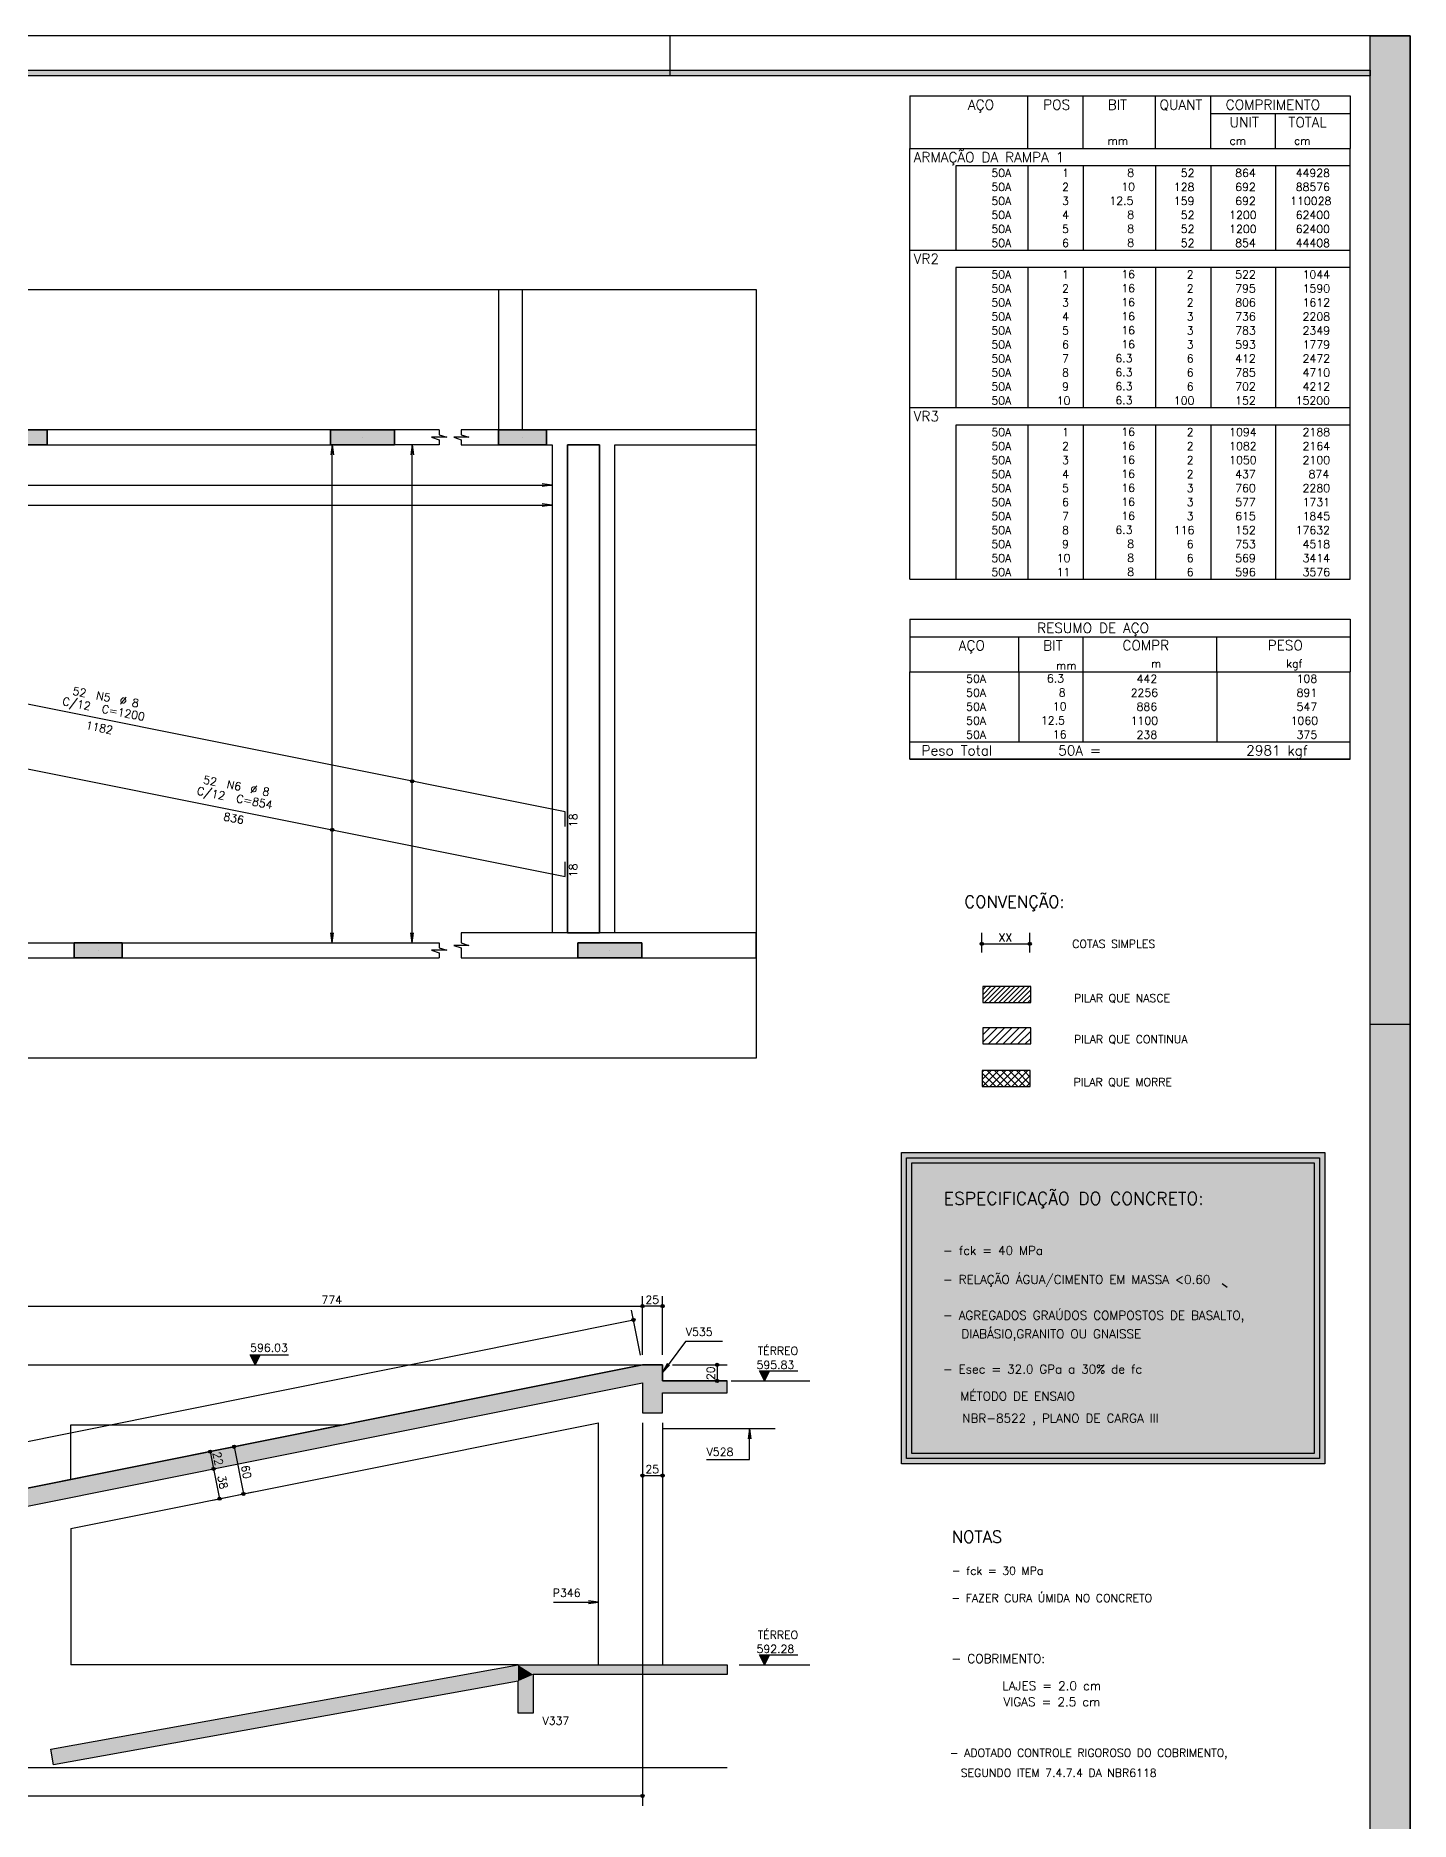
# Model space of a CAD drawing. Extents: x 0 to 119, y 0 to 84.
# Drawn here: x 84.56 to 118.9, y 39.48 to 84.1 of the extents above; entities that cross this region are included whole.
import ezdxf

# ---------------------------------------------------------------- set-up
doc = ezdxf.new("R2010")
doc.units = 0
doc.header["$LTSCALE"] = 100
doc.header["$MEASUREMENT"] = 0
for name, pattern in [('ESTILO_TQS_0001', [0.85, 0.7, -0.15]), ('ESTILO_TQS_0002', [0.3, 0.2, -0.1]), ('ESTILO_TQS_0004', [2.4, 1.5, 0.2, 0.15, -0.2, 0.15, -0.2])]:
    doc.linetypes.add(name, pattern=pattern)
for name, color, linetype in [('1', 1, 'CONTINUOUS'), ('11', 11, 'CONTINUOUS'), ('12', 12, 'CONTINUOUS'), ('13', 13, 'CONTINUOUS'), ('2', 2, 'CONTINUOUS'), ('26', 3, 'CONTINUOUS'), ('3', 3, 'CONTINUOUS'), ('4', 4, 'CONTINUOUS'), ('6', 6, 'CONTINUOUS'), ('7', 7, 'CONTINUOUS'), ('8', 8, 'CONTINUOUS'), ('9', 9, 'CONTINUOUS')]:
    doc.layers.add(name, color=color, linetype=linetype)
doc.styles.get("Standard").update_dxf_attribs({"font": 'ROMANS.SHX'})

msp = doc.modelspace()

# ---------------------------------------------------------------- linework, layer by layer
at = {"layer": '1', "linetype": 'Continuous'}
for p, q in [((94.643296, 74.254538), (93.526411, 74.254538)), ((92.726411, 74.064538), (92.726411, 74.064538)), ((94.643296, 73.874538), (93.526411, 73.874538)), ((96.726411, 74.064538), (96.726411, 74.064538)), ((75.566411, 61.434538), (85.52641, 61.434538)), ((86.12641, 61.244538), (86.12641, 61.244538)), ((86.72641, 61.434538), (94.643296, 61.434538)), ((98.10641, 61.054538), (98.10641, 61.434538)), ((98.10641, 61.434538), (99.70641, 61.434538)), ((98.90641, 61.244538), (98.90641, 61.244538)), ((99.70641, 61.434538), (99.70641, 61.054538)), ((75.566411, 61.054538), (85.52641, 61.054538)), ((86.72641, 61.054538), (94.643296, 61.054538)), ((99.70641, 61.054538), (102.145158, 61.054538))]:
    msp.add_line(p, q, dxfattribs=at)
at = {"layer": '1', "linetype": 'ESTILO_TQS_0002'}
for p, q in [((101.934855, 50.485318), (103.901745, 50.485318)), ((102.134855, 43.385391), (103.901745, 43.385391))]:
    msp.add_line(p, q, dxfattribs=at)
at = {"layer": '1', "linetype": 'Continuous'}
for points in [[(96.126411, 77.757344), (96.126411, 74.254538)], [(96.726411, 74.254538), (96.726411, 77.757344)], [(83.246411, 73.874538), (84.846411, 73.874538), (84.846411, 74.254538), (83.246411, 74.254538), (83.246411, 73.874538)], [(83.246411, 74.254538), (84.846411, 74.254538), (84.846411, 73.874538), (83.246411, 73.874538), (83.246411, 74.254538)], [(91.926411, 74.254538), (84.846411, 74.254538)], [(91.926411, 74.254538), (84.846411, 74.254538)], [(91.926411, 73.874538), (93.526411, 73.874538), (93.526411, 74.254538), (91.926411, 74.254538), (91.926411, 73.874538)], [(91.926411, 74.254538), (93.526411, 74.254538), (93.526411, 73.874538), (91.926411, 73.874538), (91.926411, 74.254538)], [(94.643296, 74.254538), (94.643296, 74.127872), (94.833296, 74.064538), (94.453296, 74.064538), (94.643296, 74.001205), (94.643296, 73.874538)], [(95.19468, 74.254538), (95.19468, 74.127872), (95.38468, 74.064538), (95.00468, 74.064538), (95.19468, 74.001205), (95.19468, 73.874538)], [(96.126411, 74.254538), (95.19468, 74.254538)], [(96.126411, 73.874538), (97.326411, 73.874538), (97.326411, 74.254538), (96.126411, 74.254538), (96.126411, 73.874538)], [(96.126411, 74.254538), (97.326411, 74.254538), (97.326411, 73.874538), (96.126411, 73.874538), (96.126411, 74.254538)], [(98.49641, 74.254538), (97.326411, 74.254538)], [(97.65641, 74.254538), (97.326411, 74.254538)], [(102.558277, 74.254538), (97.65641, 74.254538)], [(84.846411, 73.874538), (91.926411, 73.874538)], [(84.846411, 73.874538), (91.926411, 73.874538)], [(84.846411, 73.874538), (91.926411, 73.874538)], [(95.19468, 73.874538), (96.126411, 73.874538)], [(97.326411, 73.874538), (97.46641, 73.874538)], [(97.326411, 73.874538), (97.46641, 73.874538)], [(97.46641, 73.874538), (97.46641, 61.678538)], [(97.84641, 61.678538), (98.64641, 61.678538), (98.64641, 73.874538), (97.84641, 73.874538), (97.84641, 61.678538)], [(99.02641, 73.874538), (102.558277, 73.874538)], [(99.02641, 61.678538), (99.02641, 73.874538)], [(95.19468, 61.678538), (95.19468, 61.429871), (95.38468, 61.366538), (95.00468, 61.366538), (95.19468, 61.303204), (95.19468, 61.054538)], [(95.19468, 61.678538), (95.19468, 61.429871), (95.38468, 61.366538), (95.00468, 61.366538), (95.19468, 61.303204), (95.19468, 61.054538), (98.10641, 61.054538), (98.10641, 61.434538), (99.70641, 61.434538), (99.70641, 61.054538), (102.558277, 61.054538), (102.558277, 61.678538), (95.19468, 61.678538)], [(97.46641, 61.678538), (95.19468, 61.678538)], [(98.64641, 61.678538), (97.84641, 61.678538)], [(86.72641, 61.054538), (86.72641, 61.434538), (85.52641, 61.434538), (85.52641, 61.054538), (86.72641, 61.054538)], [(85.52641, 61.434538), (86.72641, 61.434538), (86.72641, 61.054538), (85.52641, 61.054538), (85.52641, 61.434538)], [(94.643296, 61.434537), (94.643296, 61.30787), (94.833296, 61.244537), (94.453296, 61.244537), (94.643296, 61.181204), (94.643296, 61.054537)], [(99.70641, 61.054538), (99.70641, 61.434538), (98.10641, 61.434538), (98.10641, 61.054538), (99.70641, 61.054538)], [(98.10641, 61.434538), (99.70641, 61.434538), (99.70641, 61.054538), (98.10641, 61.054538), (98.10641, 61.434538)], [(95.19468, 61.054538), (97.65641, 61.054538)], [(97.65641, 61.054538), (98.10641, 61.054538)], [(99.70641, 61.054538), (102.558277, 61.054538)], [(62.342298, 43.385391), (99.72183, 50.885318), (100.22183, 50.885318)]]:
    msp.add_lwpolyline(points, dxfattribs=at)
at = {"layer": '1', "linetype": 'ESTILO_TQS_0001'}
for points in [[(97.84641, 73.874538), (98.64641, 73.874538)], [(97.84641, 61.678538), (97.84641, 73.874538)], [(98.64641, 73.874538), (98.64641, 61.678538)]]:
    msp.add_lwpolyline(points, dxfattribs=at)
at = {"layer": '1', "linetype": 'Continuous'}
for points in [[(83.246411, 74.254538), (84.846411, 74.254538), (84.846411, 73.874538)], [(83.246411, 74.254538), (84.846411, 73.874538), (83.246411, 73.874538)], [(91.926411, 74.254538), (93.526411, 74.254538), (93.526411, 73.874538)], [(91.926411, 74.254538), (93.526411, 73.874538), (91.926411, 73.874538)], [(91.926411, 74.254538), (91.926411, 73.874538), (91.926411, 74.254538)], [(96.126411, 74.254538), (97.326411, 74.254538), (97.326411, 73.874538)], [(96.126411, 74.254538), (97.326411, 73.874538), (96.126411, 73.874538)], [(96.126411, 74.254538), (96.126411, 73.874538), (96.126411, 74.254538)], [(85.52641, 61.434538), (86.72641, 61.434538), (86.72641, 61.054538)], [(85.52641, 61.434538), (86.72641, 61.054538), (85.52641, 61.054538)], [(85.52641, 61.434538), (85.52641, 61.054538), (85.52641, 61.434538)], [(98.10641, 61.434538), (99.70641, 61.434538), (99.70641, 61.054538)], [(98.10641, 61.434538), (99.70641, 61.054538), (98.10641, 61.054538)], [(98.10641, 61.434538), (98.10641, 61.054538), (98.10641, 61.434538)]]:
    msp.add_solid(points, dxfattribs=at)
at = {"layer": '11', "linetype": 'Continuous'}
msp.add_lwpolyline([(106.189182, 56.189817), (116.762621, 56.189817), (116.762621, 48.412718), (106.189182, 48.412718), (106.189182, 56.189817)], dxfattribs=at)
for points in [[(106.189182, 56.189817), (116.762621, 56.189817), (116.762621, 48.412718)], [(106.189182, 56.189817), (116.762621, 48.412718), (106.189182, 48.412718)], [(106.189182, 56.189817), (106.189182, 48.412718), (106.189182, 56.189817)]]:
    msp.add_solid(points, dxfattribs=at)
at = {"layer": '12', "linetype": 'Continuous'}
for p, q in [((108.218801, 58.947601), (108.579091, 59.30789)), ((108.218801, 59.131448), (108.395243, 59.30789)), ((108.362943, 58.907895), (108.762938, 59.30789)), ((108.546791, 58.907895), (108.946786, 59.30789)), ((108.730638, 58.907895), (109.130634, 59.30789)), ((108.914486, 58.907895), (109.314482, 59.30789)), ((109.098334, 58.907895), (109.418788, 59.228349)), ((109.282182, 58.907895), (109.418788, 59.044501))]:
    msp.add_line(p, q, dxfattribs=at)
at = {"layer": '13', "linetype": 'Continuous'}
for p, q in [((108.207831, 58.017391), (108.42916, 58.23872)), ((108.207831, 58.201239), (108.245312, 58.23872)), ((108.207831, 58.174395), (108.543501, 57.838725)), ((108.213012, 57.838725), (108.613007, 58.23872)), ((108.327353, 58.23872), (108.727349, 57.838725)), ((108.39686, 57.838725), (108.796855, 58.23872)), ((108.511201, 58.23872), (108.911196, 57.838725)), ((108.580707, 57.838725), (108.980703, 58.23872)), ((108.695049, 58.23872), (109.095044, 57.838725)), ((108.764555, 57.838725), (109.164551, 58.23872)), ((108.878896, 58.23872), (109.278892, 57.838725)), ((108.948403, 57.838725), (109.348398, 58.23872)), ((109.062744, 58.23872), (109.407818, 57.893647)), ((109.132251, 57.838725), (109.407818, 58.114292)), ((109.246592, 58.23872), (109.407818, 58.077495)), ((108.207831, 57.990547), (108.359653, 57.838725)), ((109.316098, 57.838725), (109.407818, 57.930444))]:
    msp.add_line(p, q, dxfattribs=at)
at = {"layer": '2', "linetype": 'Continuous'}
for p, q in [((100.400081, 84.099962), (100.400081, 83.099962)), ((106.4, 82.595001), (106.4, 81.282501)), ((106.4, 82.595001), (117.4, 82.595001)), ((109.35, 81.282501), (109.35, 82.595001)), ((110.73, 81.282501), (110.73, 82.595001)), ((112.54, 81.282501), (112.54, 82.595001)), ((113.92, 81.282501), (113.92, 82.595001)), ((117.4, 82.595001), (117.4, 81.282501)), ((113.92, 82.157501), (117.4, 82.157501)), ((115.53, 81.282501), (115.53, 82.157501)), ((106.4, 81.282501), (117.4, 81.282501)), ((106.4, 80.845001), (106.4, 81.282501)), ((106.4, 81.282501), (117.4, 81.282501)), ((117.4, 80.845001), (117.4, 81.282501)), ((106.4, 80.495001), (106.4, 80.845001)), ((117.4, 80.845001), (107.55, 80.845001)), ((107.55, 80.845001), (107.55, 80.495001)), ((109.35, 80.845001), (109.35, 80.495001)), ((110.73, 80.845001), (110.73, 80.495001)), ((112.54, 80.845001), (112.54, 80.495001)), ((113.92, 80.845001), (113.92, 80.495001)), ((115.53, 80.845001), (115.53, 80.495001)), ((117.4, 80.495001), (117.4, 80.845001)), ((106.4, 80.145001), (106.4, 80.495001)), ((107.55, 80.495001), (107.55, 80.145001)), ((109.35, 80.495001), (109.35, 80.145001)), ((110.73, 80.495001), (110.73, 80.145001)), ((112.54, 80.495001), (112.54, 80.145001)), ((113.92, 80.495001), (113.92, 80.145001)), ((115.53, 80.495001), (115.53, 80.145001)), ((117.4, 80.145001), (117.4, 80.495001)), ((106.4, 79.795001), (106.4, 80.145001)), ((107.55, 80.145001), (107.55, 79.795001)), ((109.35, 80.145001), (109.35, 79.795001)), ((110.73, 80.145001), (110.73, 79.795001)), ((112.54, 80.145001), (112.54, 79.795001)), ((113.92, 80.145001), (113.92, 79.795001)), ((115.53, 80.145001), (115.53, 79.795001)), ((117.4, 79.795001), (117.4, 80.145001)), ((106.4, 79.445001), (106.4, 79.795001)), ((106.4, 79.095001), (106.4, 79.445001)), ((107.55, 79.795001), (107.55, 79.445001)), ((107.55, 79.445001), (107.55, 79.095001)), ((109.35, 79.795001), (109.35, 79.445001)), ((109.35, 79.445001), (109.35, 79.095001)), ((110.73, 79.795001), (110.73, 79.445001)), ((110.73, 79.445001), (110.73, 79.095001)), ((112.54, 79.795001), (112.54, 79.445001)), ((112.54, 79.445001), (112.54, 79.095001)), ((113.92, 79.795001), (113.92, 79.445001)), ((113.92, 79.445001), (113.92, 79.095001)), ((115.53, 79.795001), (115.53, 79.445001)), ((115.53, 79.445001), (115.53, 79.095001)), ((117.4, 79.445001), (117.4, 79.795001)), ((117.4, 79.095001), (117.4, 79.445001)), ((106.4, 78.745001), (106.4, 79.095001)), ((107.55, 79.095001), (107.55, 78.745001)), ((109.35, 79.095001), (109.35, 78.745001)), ((110.73, 79.095001), (110.73, 78.745001)), ((112.54, 79.095001), (112.54, 78.745001)), ((113.92, 79.095001), (113.92, 78.745001)), ((115.53, 79.095001), (115.53, 78.745001)), ((117.4, 78.745001), (117.4, 79.095001)), ((106.4, 78.307501), (106.4, 78.745001)), ((106.4, 78.745001), (117.4, 78.745001)), ((117.4, 78.307501), (117.4, 78.745001)), ((106.4, 77.957501), (106.4, 78.307501)), ((117.4, 78.307501), (107.55, 78.307501)), ((107.55, 78.307501), (107.55, 77.957501)), ((109.35, 78.307501), (109.35, 77.957501)), ((110.73, 78.307501), (110.73, 77.957501)), ((112.54, 78.307501), (112.54, 77.957501)), ((113.92, 78.307501), (113.92, 77.957501)), ((115.53, 78.307501), (115.53, 77.957501)), ((117.4, 77.957501), (117.4, 78.307501)), ((106.4, 77.607501), (106.4, 77.957501)), ((107.55, 77.957501), (107.55, 77.607501)), ((109.35, 77.957501), (109.35, 77.607501)), ((110.73, 77.957501), (110.73, 77.607501)), ((112.54, 77.957501), (112.54, 77.607501)), ((113.92, 77.957501), (113.92, 77.607501)), ((115.53, 77.957501), (115.53, 77.607501)), ((117.4, 77.607501), (117.4, 77.957501)), ((106.4, 77.257502), (106.4, 77.607501)), ((106.4, 76.907502), (106.4, 77.257502)), ((107.55, 77.607501), (107.55, 77.257502)), ((107.55, 77.257502), (107.55, 76.907502)), ((109.35, 77.607501), (109.35, 77.257502)), ((109.35, 77.257502), (109.35, 76.907502)), ((110.73, 77.607501), (110.73, 77.257502)), ((110.73, 77.257502), (110.73, 76.907502)), ((112.54, 77.607501), (112.54, 77.257502)), ((112.54, 77.257502), (112.54, 76.907502)), ((113.92, 77.607501), (113.92, 77.257502)), ((113.92, 77.257502), (113.92, 76.907502)), ((115.53, 77.607501), (115.53, 77.257502)), ((115.53, 77.257502), (115.53, 76.907502)), ((117.4, 77.257502), (117.4, 77.607501)), ((117.4, 76.907502), (117.4, 77.257502)), ((106.4, 76.557502), (106.4, 76.907502)), ((107.55, 76.907502), (107.55, 76.557502)), ((109.35, 76.907502), (109.35, 76.557502)), ((110.73, 76.907502), (110.73, 76.557502)), ((112.54, 76.907502), (112.54, 76.557502)), ((113.92, 76.907502), (113.92, 76.557502)), ((115.53, 76.907502), (115.53, 76.557502)), ((117.4, 76.557502), (117.4, 76.907502)), ((106.4, 76.207502), (106.4, 76.557502)), ((107.55, 76.557502), (107.55, 76.207502)), ((109.35, 76.557502), (109.35, 76.207502)), ((110.73, 76.557502), (110.73, 76.207502)), ((112.54, 76.557502), (112.54, 76.207502)), ((113.92, 76.557502), (113.92, 76.207502)), ((115.53, 76.557502), (115.53, 76.207502)), ((117.4, 76.207502), (117.4, 76.557502)), ((106.4, 75.857502), (106.4, 76.207502)), ((106.4, 75.507502), (106.4, 75.857502)), ((107.55, 76.207502), (107.55, 75.857502)), ((107.55, 75.857502), (107.55, 75.507502)), ((109.35, 76.207502), (109.35, 75.857502)), ((109.35, 75.857502), (109.35, 75.507502)), ((110.73, 76.207502), (110.73, 75.857502)), ((110.73, 75.857502), (110.73, 75.507502)), ((112.54, 76.207502), (112.54, 75.857502)), ((112.54, 75.857502), (112.54, 75.507502)), ((113.92, 76.207502), (113.92, 75.857502)), ((113.92, 75.857502), (113.92, 75.507502)), ((115.53, 76.207502), (115.53, 75.857502)), ((115.53, 75.857502), (115.53, 75.507502)), ((117.4, 75.857502), (117.4, 76.207502)), ((117.4, 75.507502), (117.4, 75.857502)), ((106.4, 75.157502), (106.4, 75.507502)), ((107.55, 75.507502), (107.55, 75.157502)), ((109.35, 75.507502), (109.35, 75.157502)), ((110.73, 75.507502), (110.73, 75.157502)), ((112.54, 75.507502), (112.54, 75.157502)), ((113.92, 75.507502), (113.92, 75.157502)), ((115.53, 75.507502), (115.53, 75.157502)), ((117.4, 75.157502), (117.4, 75.507502)), ((106.4, 74.807502), (106.4, 75.157502)), ((107.55, 75.157502), (107.55, 74.807502)), ((109.35, 75.157502), (109.35, 74.807502)), ((110.73, 75.157502), (110.73, 74.807502)), ((112.54, 75.157502), (112.54, 74.807502)), ((113.92, 75.157502), (113.92, 74.807502)), ((115.53, 75.157502), (115.53, 74.807502)), ((117.4, 74.807502), (117.4, 75.157502)), ((106.4, 74.370002), (106.4, 74.807502)), ((106.4, 74.807502), (117.4, 74.807502)), ((117.4, 74.370002), (117.4, 74.807502)), ((106.4, 74.020002), (106.4, 74.370002)), ((117.4, 74.370002), (107.55, 74.370002)), ((107.55, 74.370002), (107.55, 74.020002)), ((109.35, 74.370002), (109.35, 74.020002)), ((110.73, 74.370002), (110.73, 74.020002)), ((112.54, 74.370002), (112.54, 74.020002)), ((113.92, 74.370002), (113.92, 74.020002)), ((115.53, 74.370002), (115.53, 74.020002)), ((117.4, 74.020002), (117.4, 74.370002)), ((91.971471, 73.874538), (91.93884, 73.626677)), ((91.971471, 61.434538), (91.971471, 73.874538)), ((91.971471, 73.874538), (92.004103, 73.626677)), ((93.472287, 73.874538), (93.472287, 73.874538)), ((93.96801, 73.874538), (93.935379, 73.626677)), ((93.96801, 61.434538), (93.96801, 73.874538)), ((93.96801, 73.874538), (94.000642, 73.626677)), ((94.643296, 73.874538), (94.643296, 73.874538)), ((97.46641, 73.874538), (97.46641, 73.874538)), ((106.4, 73.670002), (106.4, 74.020002)), ((106.4, 73.320002), (106.4, 73.670002)), ((107.55, 74.020002), (107.55, 73.670002)), ((107.55, 73.670002), (107.55, 73.320002)), ((109.35, 74.020002), (109.35, 73.670002)), ((109.35, 73.670002), (109.35, 73.320002)), ((110.73, 74.020002), (110.73, 73.670002)), ((110.73, 73.670002), (110.73, 73.320002)), ((112.54, 74.020002), (112.54, 73.670002)), ((112.54, 73.670002), (112.54, 73.320002)), ((113.92, 74.020002), (113.92, 73.670002)), ((113.92, 73.670002), (113.92, 73.320002)), ((115.53, 74.020002), (115.53, 73.670002)), ((115.53, 73.670002), (115.53, 73.320002)), ((117.4, 73.670002), (117.4, 74.020002)), ((117.4, 73.320002), (117.4, 73.670002)), ((106.4, 72.970003), (106.4, 73.320002)), ((107.55, 73.320002), (107.55, 72.970003)), ((109.35, 73.320002), (109.35, 72.970003)), ((110.73, 73.320002), (110.73, 72.970003)), ((112.54, 73.320002), (112.54, 72.970003)), ((113.92, 73.320002), (113.92, 72.970003)), ((115.53, 73.320002), (115.53, 72.970003)), ((117.4, 72.970003), (117.4, 73.320002)), ((60.086411, 72.865708), (97.46641, 72.865708)), ((97.46641, 72.865708), (97.218549, 72.898339)), ((97.46641, 72.865708), (97.218549, 72.833076)), ((106.4, 72.620003), (106.4, 72.970003)), ((107.55, 72.970003), (107.55, 72.620003)), ((109.35, 72.970003), (109.35, 72.620003)), ((110.73, 72.970003), (110.73, 72.620003)), ((112.54, 72.970003), (112.54, 72.620003)), ((113.92, 72.970003), (113.92, 72.620003)), ((115.53, 72.970003), (115.53, 72.620003)), ((117.4, 72.620003), (117.4, 72.970003)), ((60.086411, 72.370625), (97.46641, 72.370625)), ((97.46641, 72.370625), (97.218549, 72.403257)), ((97.46641, 72.370625), (97.218549, 72.337994)), ((106.4, 72.270003), (106.4, 72.620003)), ((107.55, 72.620003), (107.55, 72.270003)), ((109.35, 72.620003), (109.35, 72.270003)), ((110.73, 72.620003), (110.73, 72.270003)), ((112.54, 72.620003), (112.54, 72.270003)), ((113.92, 72.620003), (113.92, 72.270003)), ((115.53, 72.620003), (115.53, 72.270003)), ((117.4, 72.270003), (117.4, 72.620003)), ((106.4, 71.920003), (106.4, 72.270003)), ((106.4, 71.570003), (106.4, 71.920003)), ((107.55, 72.270003), (107.55, 71.920003)), ((107.55, 71.920003), (107.55, 71.570003)), ((109.35, 72.270003), (109.35, 71.920003)), ((109.35, 71.920003), (109.35, 71.570003)), ((110.73, 72.270003), (110.73, 71.920003)), ((110.73, 71.920003), (110.73, 71.570003)), ((112.54, 72.270003), (112.54, 71.920003)), ((112.54, 71.920003), (112.54, 71.570003)), ((113.92, 72.270003), (113.92, 71.920003)), ((113.92, 71.920003), (113.92, 71.570003)), ((115.53, 72.270003), (115.53, 71.920003)), ((115.53, 71.920003), (115.53, 71.570003)), ((117.4, 71.920003), (117.4, 72.270003)), ((117.4, 71.570003), (117.4, 71.920003)), ((106.4, 71.220003), (106.4, 71.570003)), ((107.55, 71.570003), (107.55, 71.220003)), ((109.35, 71.570003), (109.35, 71.220003)), ((110.73, 71.570003), (110.73, 71.220003)), ((112.54, 71.570003), (112.54, 71.220003)), ((113.92, 71.570003), (113.92, 71.220003)), ((115.53, 71.570003), (115.53, 71.220003)), ((117.4, 71.220003), (117.4, 71.570003)), ((97.46641, 71.350917), (97.46641, 71.350917)), ((106.4, 70.870003), (106.4, 71.220003)), ((107.55, 71.220003), (107.55, 70.870003)), ((109.35, 71.220003), (109.35, 70.870003)), ((110.73, 71.220003), (110.73, 70.870003)), ((112.54, 71.220003), (112.54, 70.870003)), ((113.92, 71.220003), (113.92, 70.870003)), ((115.53, 71.220003), (115.53, 70.870003)), ((117.4, 70.870003), (117.4, 71.220003)), ((106.4, 70.520003), (106.4, 70.870003)), ((106.4, 70.520003), (117.4, 70.520003)), ((107.55, 70.870003), (107.55, 70.520003)), ((109.35, 70.870003), (109.35, 70.520003)), ((110.73, 70.870003), (110.73, 70.520003)), ((112.54, 70.870003), (112.54, 70.520003)), ((113.92, 70.870003), (113.92, 70.520003)), ((115.53, 70.870003), (115.53, 70.520003)), ((117.4, 70.520003), (117.4, 70.870003)), ((106.4, 69.520003), (106.4, 68.207503)), ((106.4, 69.520003), (117.4, 69.520003)), ((117.4, 69.520003), (117.4, 68.207503)), ((106.4, 69.082503), (117.4, 69.082503)), ((109.12, 68.207503), (109.12, 69.082503)), ((110.73, 68.207503), (110.73, 69.082503)), ((114.065, 68.207503), (114.065, 69.082503)), ((106.4, 68.207503), (117.4, 68.207503)), ((106.4, 67.857503), (106.4, 68.207503)), ((106.4, 67.507502), (106.4, 67.857503)), ((109.12, 68.207503), (109.12, 67.857503)), ((109.12, 67.857503), (109.12, 67.507503)), ((110.73, 67.857503), (110.73, 68.207503)), ((110.73, 67.507502), (110.73, 67.857503)), ((114.065, 68.207503), (114.065, 67.857503)), ((114.065, 67.857503), (114.065, 67.507502)), ((117.4, 67.857503), (117.4, 68.207503)), ((117.4, 67.507502), (117.4, 67.857503)), ((106.4, 67.157502), (106.4, 67.507502)), ((109.12, 67.507502), (109.12, 67.157503)), ((110.73, 67.157502), (110.73, 67.507502)), ((114.065, 67.507502), (114.065, 67.157502)), ((117.4, 67.157502), (117.4, 67.507502)), ((106.4, 66.807502), (106.4, 67.157502)), ((109.12, 67.157502), (109.12, 66.807502)), ((110.73, 66.807502), (110.73, 67.157502)), ((114.065, 67.157502), (114.065, 66.807502)), ((117.4, 66.807502), (117.4, 67.157502)), ((106.4, 66.457501), (106.4, 66.807502)), ((109.12, 66.807502), (109.12, 66.457502)), ((110.73, 66.457501), (110.73, 66.807502)), ((114.065, 66.807502), (114.065, 66.457501)), ((117.4, 66.457501), (117.4, 66.807502)), ((106.4, 66.457501), (117.4, 66.457501)), ((106.4, 66.020001), (106.4, 66.457501)), ((106.4, 66.457501), (117.4, 66.457501)), ((117.4, 66.020001), (117.4, 66.457501)), ((117.4, 66.020001), (106.4, 66.020001)), ((106.4, 66.020001), (117.4, 66.020001)), ((91.971471, 61.434538), (91.93884, 61.682399)), ((91.971471, 61.434538), (92.004103, 61.682399)), ((93.96801, 61.434538), (93.935379, 61.682399)), ((93.96801, 61.434538), (94.000642, 61.682399)), ((108.195194, 61.187383), (108.195194, 61.681193)), ((109.395194, 61.187383), (109.395194, 61.681193)), ((93.472287, 61.434538), (93.472287, 61.434538)), ((94.643296, 61.434538), (94.643296, 61.434538)), ((108.195194, 61.406907), (109.395194, 61.406907)), ((117.900081, 59.399962), (118.900081, 59.399962)), ((114.323155, 52.816619), (114.197293, 52.906822)), ((84.24183, 52.354281), (99.72183, 52.354281)), ((99.67265, 51.130433), (99.44709, 52.254617)), ((99.72183, 51.135318), (99.72183, 52.604281)), ((99.72183, 51.135318), (99.72183, 52.604281)), ((100.22183, 52.354281), (99.72183, 52.354281)), ((100.22183, 51.135318), (100.22183, 52.604281)), ((62.116739, 44.509575), (99.496271, 52.009502)), ((99.72183, 50.885318), (62.342298, 43.385391)), ((65.150707, 43.948971), (99.72183, 50.885318)), ((89.921016, 51.135318), (90.881016, 51.135318)), ((90.046016, 50.885318), (89.921016, 51.135318)), ((90.159869, 51.113022), (89.932164, 51.113022)), ((90.148721, 51.090726), (89.943312, 51.090726)), ((90.137573, 51.06843), (89.954459, 51.06843)), ((90.126425, 51.046135), (89.965607, 51.046135)), ((90.115277, 51.023839), (89.976755, 51.023839)), ((90.104129, 51.001543), (89.987903, 51.001543)), ((90.092981, 50.979247), (89.999051, 50.979248)), ((90.081833, 50.956951), (90.010199, 50.956952)), ((90.070685, 50.934656), (90.021347, 50.934656)), ((90.059538, 50.91236), (90.032495, 50.91236)), ((90.046016, 50.885318), (90.171017, 51.135318)), ((99.72183, 50.885318), (99.72183, 50.885318)), ((99.72183, 50.885318), (99.72183, 50.885318)), ((99.72183, 50.885318), (99.72183, 50.885318)), ((100.22183, 50.885318), (100.22183, 50.885318)), ((100.22183, 50.885318), (100.22183, 50.885318)), ((100.47183, 50.885318), (101.834855, 50.885318)), ((101.584855, 50.885318), (101.584855, 50.485318)), ((100.825521, 50.485318), (100.825521, 50.485318)), ((101.075521, 50.485318), (101.834855, 50.485318)), ((102.644428, 50.735318), (103.604428, 50.735318)), ((102.769428, 50.485318), (102.644428, 50.735318)), ((102.88328, 50.713022), (102.655575, 50.713022)), ((102.872132, 50.690726), (102.666723, 50.690726)), ((102.860984, 50.66843), (102.677871, 50.66843)), ((102.849837, 50.646135), (102.689019, 50.646135)), ((102.838689, 50.623839), (102.700167, 50.623839)), ((102.827541, 50.601543), (102.711314, 50.601543)), ((102.816393, 50.579247), (102.722462, 50.579248)), ((102.805245, 50.556951), (102.73361, 50.556952)), ((102.794097, 50.534656), (102.744758, 50.534656)), ((102.782949, 50.51236), (102.755906, 50.51236)), ((102.769428, 50.485318), (102.894428, 50.735318)), ((99.72183, 49.685318), (99.72183, 49.685318)), ((99.72183, 49.685318), (99.72183, 49.685318)), ((100.22183, 49.685318), (100.22183, 49.685318)), ((85.44183, 46.796223), (98.62183, 49.440692)), ((99.72183, 49.435318), (99.72183, 39.864714)), ((99.72183, 49.435318), (99.72183, 47.8682)), ((100.22183, 49.435318), (100.22183, 47.8682)), ((88.7514, 48.684229), (89.76292, 48.887187)), ((88.7514, 48.684229), (89.16415, 48.767046)), ((88.919036, 48.717864), (89.005603, 48.286423)), ((89.517805, 48.838006), (89.753883, 47.661422)), ((88.506286, 48.635048), (88.506286, 48.635048)), ((88.506286, 48.635048), (88.506286, 48.635048)), ((88.592853, 48.203606), (88.592853, 48.203606)), ((88.592853, 48.203606), (88.592853, 48.203606)), ((88.837968, 48.252787), (89.250718, 48.335604)), ((88.837968, 48.252787), (89.250718, 48.335604)), ((89.005603, 48.286423), (89.155115, 47.541275)), ((99.72183, 48.1182), (100.22183, 48.1182)), ((88.742364, 47.458464), (88.742364, 47.458464)), ((88.742365, 47.458458), (88.742365, 47.458458)), ((88.987478, 47.507646), (89.998998, 47.710604)), ((88.987479, 47.50764), (89.400229, 47.590457)), ((85.44183, 46.796223), (85.44183, 43.385391)), ((96.61183, 43.385391), (85.44183, 43.385391)), ((102.644428, 43.635391), (103.604428, 43.635391)), ((102.769428, 43.385391), (102.644428, 43.635391)), ((102.88328, 43.613095), (102.655575, 43.613095)), ((102.872132, 43.5908), (102.666723, 43.5908)), ((102.860984, 43.568504), (102.677871, 43.568504)), ((102.849837, 43.546208), (102.689019, 43.546208)), ((102.838689, 43.523913), (102.700167, 43.523912)), ((102.827541, 43.501617), (102.711314, 43.501617)), ((102.816393, 43.479321), (102.722462, 43.479321)), ((102.805245, 43.457025), (102.73361, 43.457025)), ((102.794097, 43.434729), (102.744758, 43.434729)), ((102.782949, 43.412434), (102.755906, 43.412434)), ((102.769428, 43.385391), (102.894428, 43.635391)), ((58.330024, 40.825391), (101.834855, 40.825391)), ((62.34183, 40.114714), (99.72183, 40.114714))]:
    msp.add_line(p, q, dxfattribs=at)
for points in [[(0.000081, -0.000038), (118.900081, -0.000038), (118.900081, 84.099962), (0.000081, 84.099962), (0.000081, -0.000038)], [(117.900081, 84.099962), (118.900081, 84.099962), (118.900081, -0.000038), (117.900081, -0.000038), (117.900081, 84.099962)], [(117.900081, 0.999962), (117.900081, 0.859962), (2.360081, 0.859962), (2.360081, 83.239962), (117.900081, 83.239962), (117.900081, 83.099962), (2.500081, 83.099962), (2.500081, 0.999962), (117.900081, 0.999962)], [(117.900081, 0.999962), (117.900081, 0.859962), (2.360081, 0.859962), (2.360081, 83.239962), (117.900081, 83.239962), (117.900081, 83.099962), (2.500081, 83.099962), (2.500081, 0.999962), (117.900081, 0.999962)], [(2.500081, 0.999962), (117.900081, 0.999962), (117.900081, 83.099962), (2.500081, 83.099962), (2.500081, 0.999962)], [(101.718647, 51.470134), (100.792818, 51.470134), (100.22183, 50.697588), (100.34291, 50.91631), (100.22183, 50.697588), (100.395394, 50.877519)], [(58.032888, 50.585318), (84.24183, 50.585318), (84.24183, 50.885318), (100.22183, 50.885318), (100.22183, 50.485318), (101.834855, 50.485318)], [(90.171017, 51.135318), (90.046016, 50.885318), (89.921016, 51.135318), (90.171017, 51.135318)], [(102.894428, 50.735318), (102.769428, 50.485318), (102.644428, 50.735318), (102.894428, 50.735318)], [(85.44183, 48.020183), (85.44183, 49.385318), (92.245737, 49.385318)], [(98.62183, 43.385391), (98.62183, 49.440692)], [(103.033356, 49.285318), (100.22183, 49.285318), (100.22183, 43.385391)], [(101.322354, 48.518199), (102.391417, 48.518199), (102.391417, 49.285318), (102.424049, 49.037457), (102.391417, 49.285318), (102.358786, 49.037457)], [(97.496529, 44.956003), (98.62183, 44.956003), (98.373968, 44.923371), (98.62183, 44.956003), (98.373968, 44.988635)], [(102.894428, 43.635391), (102.769428, 43.385391), (102.644428, 43.635391), (102.894428, 43.635391)]]:
    msp.add_lwpolyline(points, dxfattribs=at)
at = {"layer": '2', "linetype": 'ESTILO_TQS_0004'}
msp.add_lwpolyline([(56.358095, 77.757344), (102.558277, 77.757344), (102.558277, 58.550359), (56.358095, 58.550359), (56.358095, 77.757344)], dxfattribs=at)
at = {"layer": '2', "linetype": 'Continuous'}
for centre, radius in [((93.96801, 65.468302), 0.04), ((93.96801, 65.468302), 0.02), ((91.971471, 64.255131), 0.04), ((91.971471, 64.255131), 0.02), ((108.195194, 61.406907), 0.04), ((108.195194, 61.406907), 0.02), ((109.395194, 61.406907), 0.04), ((109.395194, 61.406907), 0.02), ((99.72183, 52.354281), 0.04), ((99.72183, 52.354281), 0.04), ((99.72183, 52.354281), 0.02), ((99.72183, 52.354281), 0.02), ((100.22183, 52.354281), 0.04), ((100.22183, 52.354281), 0.02), ((99.496271, 52.009502), 0.04), ((99.496271, 52.009502), 0.02), ((101.584855, 50.885318), 0.04), ((101.584855, 50.885318), 0.02), ((101.584855, 50.485318), 0.04), ((101.584855, 50.485318), 0.02), ((88.919036, 48.717864), 0.04), ((88.919036, 48.717864), 0.02), ((89.517805, 48.838006), 0.04), ((89.517805, 48.838006), 0.02), ((89.005603, 48.286423), 0.04), ((89.005603, 48.286423), 0.04), ((89.005603, 48.286423), 0.02), ((89.005603, 48.286423), 0.02), ((99.72183, 48.1182), 0.04), ((99.72183, 48.1182), 0.02), ((100.22183, 48.1182), 0.04), ((100.22183, 48.1182), 0.02), ((89.155115, 47.541275), 0.04), ((89.155115, 47.541275), 0.02), ((89.753883, 47.661422), 0.04), ((89.753883, 47.661422), 0.02), ((99.72183, 40.114714), 0.04), ((99.72183, 40.114714), 0.02)]:
    msp.add_circle(centre, radius, dxfattribs=at)
for points in [[(2.500081, 83.099962), (2.360081, 83.239962), (117.900081, 83.239962)], [(117.900081, 83.239962), (117.900081, 83.099962), (2.500081, 83.099962)]]:
    msp.add_solid(points, dxfattribs=at)
at = {"layer": '26', "linetype": 'Continuous'}
msp.add_lwpolyline([(117.900081, 84.099962), (118.900081, 84.099962), (118.900081, -0.000038), (117.900081, -0.000038), (117.900081, 84.099962)], dxfattribs=at)
for points in [[(117.900081, 84.099962), (118.900081, 84.099962), (118.900081, -0.000038)], [(117.900081, 84.099962), (118.900081, -0.000038), (117.900081, -0.000038)], [(117.900081, 84.099962), (117.900081, -0.000038), (117.900081, 84.099962)]]:
    msp.add_solid(points, dxfattribs=at)
at = {"layer": '4', "linetype": 'Continuous'}
for points in [[(106.189182, 56.189817), (116.762621, 56.189817), (116.762621, 48.412718), (106.189182, 48.412718), (106.189182, 56.189817)], [(106.318782, 56.060217), (116.633021, 56.060217), (116.633021, 48.542318), (106.318782, 48.542318), (106.318782, 56.060217)], [(106.448382, 55.930617), (116.503422, 55.930617), (116.503422, 48.671918), (106.448382, 48.671918), (106.448382, 55.930617)], [(99.72183, 50.436548), (99.72183, 49.685318), (100.22183, 49.685318), (100.22183, 50.185318), (101.834855, 50.185318), (101.834855, 50.485318), (100.22183, 50.485318), (100.22183, 50.885318), (99.72183, 50.885318), (62.34183, 43.385391), (61.96183, 43.385391), (61.96183, 42.385391), (61.16183, 42.385391), (61.16183, 43.385391), (58.330024, 43.385391), (58.330024, 43.145391), (60.78183, 43.145391), (60.78183, 42.185391), (62.34183, 42.185391), (62.34183, 42.936549), (99.72183, 50.436548)], [(84.941105, 41.284581), (96.61183, 43.385391), (101.834855, 43.385391), (101.834855, 43.145391), (96.99183, 43.145391), (96.99183, 42.185391), (96.61183, 42.185391), (96.61183, 42.978962), (85.011967, 40.890912), (84.941105, 41.284581)]]:
    msp.add_lwpolyline(points, dxfattribs=at)
at = {"layer": '6', "linetype": 'Continuous'}
msp.add_line((85.011967, 40.890912), (84.941105, 41.284581), dxfattribs=at)
for points in [[(99.72183, 50.436548), (99.72183, 49.685318), (100.22183, 49.685318), (100.22183, 50.185318), (101.834855, 50.185318), (101.834855, 50.485318), (100.22183, 50.485318), (100.22183, 50.885318), (99.72183, 50.885318), (62.34183, 43.385391), (61.96183, 43.385391), (61.96183, 42.385391), (61.16183, 42.385391), (61.16183, 43.385391), (58.330024, 43.385391), (58.330024, 43.145391), (60.78183, 43.145391), (60.78183, 42.185391), (62.34183, 42.185391), (62.34183, 42.936549), (99.72183, 50.436548)], [(84.941105, 41.284581), (96.61183, 43.385391), (101.834855, 43.385391), (101.834855, 43.145391), (96.99183, 43.145391), (96.99183, 42.185391), (96.61183, 42.185391), (96.61183, 42.978962), (85.011967, 40.890912), (84.941105, 41.284581)]]:
    msp.add_lwpolyline(points, dxfattribs=at)
for points in [[(99.72183, 50.436548), (99.72183, 50.885318), (62.34183, 43.385391)], [(100.22183, 49.685318), (99.72183, 50.885318), (99.72183, 50.436548)], [(100.22183, 49.685318), (100.22183, 50.885318), (99.72183, 50.885318)], [(100.22183, 49.685318), (100.22183, 50.885318), (100.22183, 50.185318)], [(100.22183, 50.885318), (100.22183, 50.485318), (100.22183, 50.185318)], [(99.72183, 50.436548), (62.34183, 43.385391), (62.34183, 42.936549)], [(100.22183, 49.685318), (99.72183, 50.436548), (99.72183, 49.685318)], [(101.834855, 50.185318), (100.22183, 50.485318), (100.22183, 50.185318)], [(101.834855, 50.185318), (101.834855, 50.485318), (100.22183, 50.485318)], [(96.61183, 43.385391), (85.011967, 40.890912), (84.941105, 41.284581)], [(96.61183, 42.978962), (85.011967, 40.890912), (96.61183, 43.385391)], [(96.61183, 42.978962), (96.61183, 43.385391), (96.99183, 43.145391)], [(96.99183, 43.145391), (96.61183, 43.385391), (101.834855, 43.385391)], [(96.99183, 43.145391), (101.834855, 43.385391), (101.834855, 43.145391)], [(96.61183, 42.978962), (96.99183, 43.145391), (96.99183, 42.185391)], [(96.61183, 42.978962), (96.99183, 42.185391), (96.61183, 42.185391)]]:
    msp.add_solid(points, dxfattribs=at)
at = {"layer": '7', "linetype": 'Continuous'}
for p, q in [((108.218811, 60.015342), (108.541392, 60.337923)), ((108.218811, 60.13555), (108.421184, 60.337923)), ((108.218811, 60.255758), (108.300976, 60.337923)), ((108.261605, 59.937927), (108.6616, 60.337923)), ((108.381813, 59.937927), (108.781808, 60.337923)), ((108.502021, 59.937927), (108.902016, 60.337923)), ((108.622229, 59.937927), (109.022225, 60.337923)), ((108.742437, 59.937927), (109.142433, 60.337923)), ((108.862645, 59.937927), (109.262641, 60.337923)), ((108.982853, 59.937927), (109.382849, 60.337923)), ((109.103062, 59.937927), (109.418798, 60.253663)), ((109.22327, 59.937927), (109.418798, 60.133455)), ((109.343478, 59.937927), (109.418798, 60.013247))]:
    msp.add_line(p, q, dxfattribs=at)
msp.add_lwpolyline([(108.218811, 59.937927), (109.418798, 59.937927), (109.418798, 60.337923), (108.218811, 60.337923), (108.218811, 59.937927)], dxfattribs=at)
at = {"layer": '8', "linetype": 'Continuous'}
msp.add_lwpolyline([(108.218801, 58.907895), (109.418788, 58.907895), (109.418788, 59.30789), (108.218801, 59.30789), (108.218801, 58.907895)], dxfattribs=at)
at = {"layer": '9', "linetype": 'Continuous'}
for p, q in [((97.79011, 64.70144), (74.61204, 69.35189)), ((81.396824, 66.376837), (97.79011, 63.087677)), ((97.79011, 64.34144), (97.79011, 64.70144)), ((97.79011, 63.087677), (97.79011, 63.454045))]:
    msp.add_line(p, q, dxfattribs=at)
msp.add_lwpolyline([(108.207831, 57.838725), (109.407818, 57.838725), (109.407818, 58.23872), (108.207831, 58.23872), (108.207831, 57.838725)], dxfattribs=at)

# ---------------------------------------------------------------- texts
at = {"layer": '2', "linetype": 'Continuous'}
for s, height, p in [('AÇO', 0.25, (107.84958, 82.251251)), ('POS', 0.25, (109.73, 82.251251)), ('BIT', 0.25, (111.34, 82.251251)), ('QUANT', 0.25, (112.636489, 82.251251)), ('COMPRIMENTO', 0.25, (114.289469, 82.251251)), ('UNIT', 0.25, (114.386854, 81.813751)), ('TOTAL', 0.25, (115.859307, 81.813751)), ('ARMAÇÃO DA RAMPA 1', 0.25, (106.495798, 80.938751)), ('mm', 0.2, (111.34, 81.376251)), ('cm', 0.2, (114.386854, 81.376251)), ('cm', 0.2, (115.996854, 81.376251)), ('     50A', 0.2, (107.689661, 80.570001)), ('  1', 0.2, (109.93, 80.570001)), ('      8', 0.2, (110.936543, 80.576044)), ('   52', 0.2, (112.72, 80.570001)), ('    864', 0.2, (113.93, 80.570001)), ('  44928', 0.2, (115.763622, 80.570001)), ('     50A', 0.2, (107.689661, 80.220001)), ('  2', 0.2, (109.93, 80.220001)), ('     10', 0.2, (110.936543, 80.226045)), ('  128', 0.2, (112.72, 80.220001)), ('    692', 0.2, (113.93, 80.220001)), ('  88576', 0.2, (115.763622, 80.220001)), ('     50A', 0.2, (107.689661, 79.870001)), ('  3', 0.2, (109.93, 79.870001)), ('   12.5', 0.2, (110.936543, 79.876045)), ('  159', 0.2, (112.72, 79.870001)), ('    692', 0.2, (113.93, 79.870001)), (' 110028', 0.2, (115.763622, 79.870001)), ('     50A', 0.2, (107.689661, 79.520001)), ('  4', 0.2, (109.93, 79.520001)), ('      8', 0.2, (110.936543, 79.526045)), ('   52', 0.2, (112.72, 79.520001)), ('   1200', 0.2, (113.93, 79.520001)), ('  62400', 0.2, (115.763622, 79.520001)), ('     50A', 0.2, (107.689661, 79.170001)), ('     50A', 0.2, (107.689661, 78.820001)), ('  5', 0.2, (109.93, 79.170001)), ('  6', 0.2, (109.93, 78.820001)), ('      8', 0.2, (110.936543, 79.176045)), ('      8', 0.2, (110.936543, 78.826045)), ('   52', 0.2, (112.72, 79.170001)), ('   52', 0.2, (112.72, 78.820001)), ('   1200', 0.2, (113.93, 79.170001)), ('    854', 0.2, (113.93, 78.820001)), ('  44408', 0.2, (115.763622, 78.820001)), ('  62400', 0.2, (115.763622, 79.170001)), ('VR2', 0.25, (106.495798, 78.401251)), ('     50A', 0.2, (107.689661, 78.032501)), ('  1', 0.2, (109.93, 78.032501)), ('     16', 0.2, (110.936543, 78.038545)), ('    2', 0.2, (112.72, 78.032501)), ('    522', 0.2, (113.93, 78.032501)), ('   1044', 0.2, (115.763622, 78.032501)), ('     50A', 0.2, (107.689661, 77.682501)), ('  2', 0.2, (109.93, 77.682501)), ('     16', 0.2, (110.936543, 77.688545)), ('    2', 0.2, (112.72, 77.682501)), ('    795', 0.2, (113.93, 77.682501)), ('   1590', 0.2, (115.763622, 77.682501)), ('     50A', 0.2, (107.689661, 77.332501)), ('  3', 0.2, (109.93, 77.332501)), ('     16', 0.2, (110.936543, 77.338545)), ('    2', 0.2, (112.72, 77.332501)), ('    806', 0.2, (113.93, 77.332501)), ('   1612', 0.2, (115.763622, 77.332501)), ('     50A', 0.2, (107.689661, 76.982501)), ('     50A', 0.2, (107.689661, 76.632502)), ('  4', 0.2, (109.93, 76.982501)), ('  5', 0.2, (109.93, 76.632502)), ('     16', 0.2, (110.936543, 76.988545)), ('     16', 0.2, (110.936543, 76.638545)), ('    3', 0.2, (112.72, 76.982501)), ('    3', 0.2, (112.72, 76.632502)), ('    736', 0.2, (113.93, 76.982501)), ('    783', 0.2, (113.93, 76.632502)), ('   2208', 0.2, (115.763622, 76.982501)), ('   2349', 0.2, (115.763622, 76.632502)), ('     50A', 0.2, (107.689661, 76.282502)), ('  6', 0.2, (109.93, 76.282502)), ('     16', 0.2, (110.936543, 76.288546)), ('    3', 0.2, (112.72, 76.282502)), ('    593', 0.2, (113.93, 76.282502)), ('   1779', 0.2, (115.763622, 76.282502)), ('     50A', 0.2, (107.689661, 75.932502)), ('  7', 0.2, (109.93, 75.932502)), ('    6.3', 0.2, (110.936543, 75.938546)), ('    6', 0.2, (112.72, 75.932502)), ('    412', 0.2, (113.93, 75.932502)), ('   2472', 0.2, (115.763622, 75.932502)), ('     50A', 0.2, (107.689661, 75.582502)), ('     50A', 0.2, (107.689661, 75.232502)), ('  8', 0.2, (109.93, 75.582502)), ('  9', 0.2, (109.93, 75.232502)), ('    6.3', 0.2, (110.936543, 75.588546)), ('    6.3', 0.2, (110.936543, 75.238546)), ('    6', 0.2, (112.72, 75.582502)), ('    6', 0.2, (112.72, 75.232502)), ('    785', 0.2, (113.93, 75.582502)), ('    702', 0.2, (113.93, 75.232502)), ('   4710', 0.2, (115.763622, 75.582502)), ('   4212', 0.2, (115.763622, 75.232502)), ('     50A', 0.2, (107.689661, 74.882502)), (' 10', 0.2, (109.93, 74.882502)), ('    6.3', 0.2, (110.936543, 74.888546)), ('  100', 0.2, (112.72, 74.882502)), ('    152', 0.2, (113.93, 74.882502)), ('  15200', 0.2, (115.763622, 74.882502)), ('VR3', 0.25, (106.495798, 74.463752)), ('     50A', 0.2, (107.689661, 74.095002)), ('  1', 0.2, (109.93, 74.095002)), ('     16', 0.2, (110.936543, 74.101046)), ('    2', 0.2, (112.72, 74.095002)), ('   1094', 0.2, (113.93, 74.095002)), ('   2188', 0.2, (115.763622, 74.095002)), ('     50A', 0.2, (107.689661, 73.745002)), ('  2', 0.2, (109.93, 73.745002)), ('     16', 0.2, (110.936543, 73.751046)), ('    2', 0.2, (112.72, 73.745002)), ('   1082', 0.2, (113.93, 73.745002)), ('   2164', 0.2, (115.763622, 73.745002)), ('     50A', 0.2, (107.689661, 73.395002)), ('     50A', 0.2, (107.689661, 73.045002)), ('  3', 0.2, (109.93, 73.395002)), ('  4', 0.2, (109.93, 73.045002)), ('     16', 0.2, (110.936543, 73.401046)), ('     16', 0.2, (110.936543, 73.051046)), ('    2', 0.2, (112.72, 73.395002)), ('    2', 0.2, (112.72, 73.045002)), ('   1050', 0.2, (113.93, 73.395002)), ('    437', 0.2, (113.93, 73.045002)), ('   2100', 0.2, (115.763622, 73.395002)), ('    874', 0.2, (115.763622, 73.045002)), ('     50A', 0.2, (107.689661, 72.695002)), ('  5', 0.2, (109.93, 72.695002)), ('     16', 0.2, (110.936543, 72.701046)), ('    3', 0.2, (112.72, 72.695002)), ('    760', 0.2, (113.93, 72.695002)), ('   2280', 0.2, (115.763622, 72.695002)), ('     50A', 0.2, (107.689661, 72.345003)), ('  6', 0.2, (109.93, 72.345003)), ('     16', 0.2, (110.936543, 72.351046)), ('    3', 0.2, (112.72, 72.345003)), ('    577', 0.2, (113.93, 72.345003)), ('   1731', 0.2, (115.763622, 72.345003)), ('     50A', 0.2, (107.689661, 71.995003)), ('     50A', 0.2, (107.689661, 71.645003)), ('  7', 0.2, (109.93, 71.995003)), ('  8', 0.2, (109.93, 71.645003)), ('    6.3', 0.2, (110.936543, 71.651047)), ('     16', 0.2, (110.936543, 72.001047)), ('  116', 0.2, (112.72, 71.645003)), ('    3', 0.2, (112.72, 71.995003)), ('    615', 0.2, (113.93, 71.995003)), ('    152', 0.2, (113.93, 71.645003)), ('  17632', 0.2, (115.763622, 71.645003)), ('   1845', 0.2, (115.763622, 71.995003)), ('     50A', 0.2, (107.689661, 71.295003)), ('  9', 0.2, (109.93, 71.295003)), ('      8', 0.2, (110.936543, 71.301047)), ('    6', 0.2, (112.72, 71.295003)), ('    753', 0.2, (113.93, 71.295003)), ('   4518', 0.2, (115.763622, 71.295003)), ('     50A', 0.2, (107.689661, 70.945003)), (' 10', 0.2, (109.93, 70.945003)), ('      8', 0.2, (110.936543, 70.951047)), ('    6', 0.2, (112.72, 70.945003)), ('    569', 0.2, (113.93, 70.945003)), ('   3414', 0.2, (115.763622, 70.945003)), ('     50A', 0.2, (107.689661, 70.595003)), (' 11', 0.2, (109.93, 70.595003)), ('      8', 0.2, (110.936543, 70.601047)), ('    6', 0.2, (112.72, 70.595003)), ('    596', 0.2, (113.93, 70.595003)), ('   3576', 0.2, (115.763622, 70.595003)), ('RESUMO DE AÇO', 0.25, (109.580497, 69.176253)), ('AÇO', 0.25, (107.61958, 68.738753)), ('BIT', 0.25, (109.73, 68.738753)), ('COMPR', 0.25, (111.708841, 68.742354)), ('PESO', 0.25, (115.33784, 68.742354)), ('mm', 0.2, (110.050798, 68.264651)), ('m', 0.2, (112.422841, 68.311253)), ('kgf', 0.2, (115.80063, 68.311253)), ('     50A', 0.2, (107.059661, 67.932503)), ('    6.3', 0.2, (109.226542, 67.938547)), ('    442', 0.2, (111.467658, 67.932504)), ('     108', 0.2, (115.315265, 67.932504)), ('     50A', 0.2, (107.059661, 67.582503)), ('     50A', 0.2, (107.059661, 67.232502)), ('     10', 0.2, (109.226542, 67.238546)), ('      8', 0.2, (109.226542, 67.588547)), ('   2256', 0.2, (111.467658, 67.582503)), ('    886', 0.2, (111.467658, 67.232503)), ('     891', 0.2, (115.315265, 67.582503)), ('     547', 0.2, (115.315265, 67.232503)), ('     50A', 0.2, (107.059661, 66.882502)), ('   12.5', 0.2, (109.226542, 66.888546)), ('   1100', 0.2, (111.467658, 66.882502)), ('    1060', 0.2, (115.315265, 66.882502)), ('     50A', 0.2, (107.059661, 66.532502)), ('     16', 0.2, (109.226542, 66.538546)), ('    238', 0.2, (111.467658, 66.532502)), ('     375', 0.2, (115.315265, 66.532502)), ('Peso Total        50A =', 0.25, (106.692829, 66.113751)), ('    2981 kgf', 0.25, (114.057004, 66.113751)), ('XX', 0.2, (108.615194, 61.466907)), ('COTAS SIMPLES', 0.2, (110.455156, 61.305003)), ('PILAR QUE NASCE', 0.2, (110.499264, 59.951755)), ('PILAR QUE CONTINUA', 0.2, (110.499264, 58.921722)), ('PILAR QUE MORRE', 0.2, (110.488284, 57.852558)), ('- fck = 40 MPa', 0.218, (107.230181, 53.634479)), ('- RELAÇÃO ÁGUA/CIMENTO EM MASSA <0.60', 0.219, (107.224065, 52.909593)), ('774', 0.2, (91.70183, 52.414281)), ('25', 0.2, (99.79183, 52.414281)), ('- AGREGADOS GRAÚDOS COMPOSTOS DE BASALTO,', 0.219137, (107.224065, 52.01374)), ('DIABÁSIO,GRANITO OU GNAISSE', 0.219137, (107.687653, 51.550152)), ('596.03', 0.2, (89.919656, 51.213462)), ('TÉRREO', 0.2, (102.597911, 51.136334)), ('595.83', 0.2, (102.569428, 50.785318)), ('- Esec = 32.0 GPa a 30% de fc', 0.218, (107.224065, 50.669372)), ('MÉTODO DE ENSAIO', 0.219051, (107.663884, 49.993788)), ('NBR-8522 , PLANO DE CARGA III', 0.219051, (107.708007, 49.442258)), ('25', 0.2, (99.79183, 48.1782)), ('- fck = 30 MPa', 0.2, (107.446421, 45.641343)), ('- FAZER CURA ÚMIDA NO CONCRETO', 0.2, (107.436199, 44.95758)), ('TÉRREO', 0.2, (102.597911, 44.036408)), ('592.28', 0.2, (102.569428, 43.685391)), ('- COBRIMENTO:', 0.22, (107.439214, 43.43462)), ('LAJES = 2.0 cm', 0.22, (108.707899, 42.757027)), ('VIGAS = 2.5 cm', 0.22, (108.738009, 42.355558)), ('- ADOTADO CONTROLE RIGOROSO DO COBRIMENTO,', 0.2, (107.396655, 41.090825)), ('  SEGUNDO ITEM 7.4.7.4 DA NBR6118', 0.2, (107.396655, 40.590825))]:
    msp.add_text(s, height=height, dxfattribs=at).set_placement(p)
for s, rotation, p in [('C/12', 349, (85.218059, 67.376574)), ('52', 349, (85.471627, 67.632901)), ('N5', 349, (86.060604, 67.518415)), ('%%c 8', 349, (86.64958, 67.40393)), ('1182', 348.654808, (85.79694, 66.778956)), ('C=1200', 349, (86.199686, 67.185765)), ('52', 349, (88.732619, 65.414275)), ('C/12', 349, (88.577214, 65.138868)), ('N6', 349, (89.321596, 65.299789)), ('%%c 8', 349, (89.910572, 65.185304)), ('C=854', 349, (89.558841, 64.948059)), ('836', 348.654778, (89.240313, 64.497135)), ('18', 90, (98.09011, 64.32144)), ('18', 90, (98.09011, 63.070861)), ('20', 90, (101.524855, 50.505318)), ('22', 281.345567, (88.985736, 48.69043)), ('60', 281.345567, (89.692089, 48.358606)), ('38', 281.345567, (89.103776, 48.102135))]:
    msp.add_text(s, height=0.2, rotation=rotation, dxfattribs=at).set_placement(p)
at = {"layer": '3', "linetype": 'Continuous'}
for s, p in [('V535', (100.804225, 51.608379)), ('V528', (101.323509, 48.609313)), ('P346', (97.480575, 45.088936)), ('V337', (97.224018, 41.893494))]:
    msp.add_text(s, height=0.2, dxfattribs=at).set_placement(p)
at = {"layer": '4', "linetype": 'Continuous'}
for s, height, p in [('CONVENÇÃO:', 0.3, (107.760256, 62.310189)), ('ESPECIFICAÇÃO DO CONCRETO:', 0.3135, (107.248579, 54.886582)), ('NOTAS', 0.3, (107.446421, 46.441343))]:
    msp.add_text(s, height=height, dxfattribs=at).set_placement(p)

doc.saveas('drawing.dxf')
